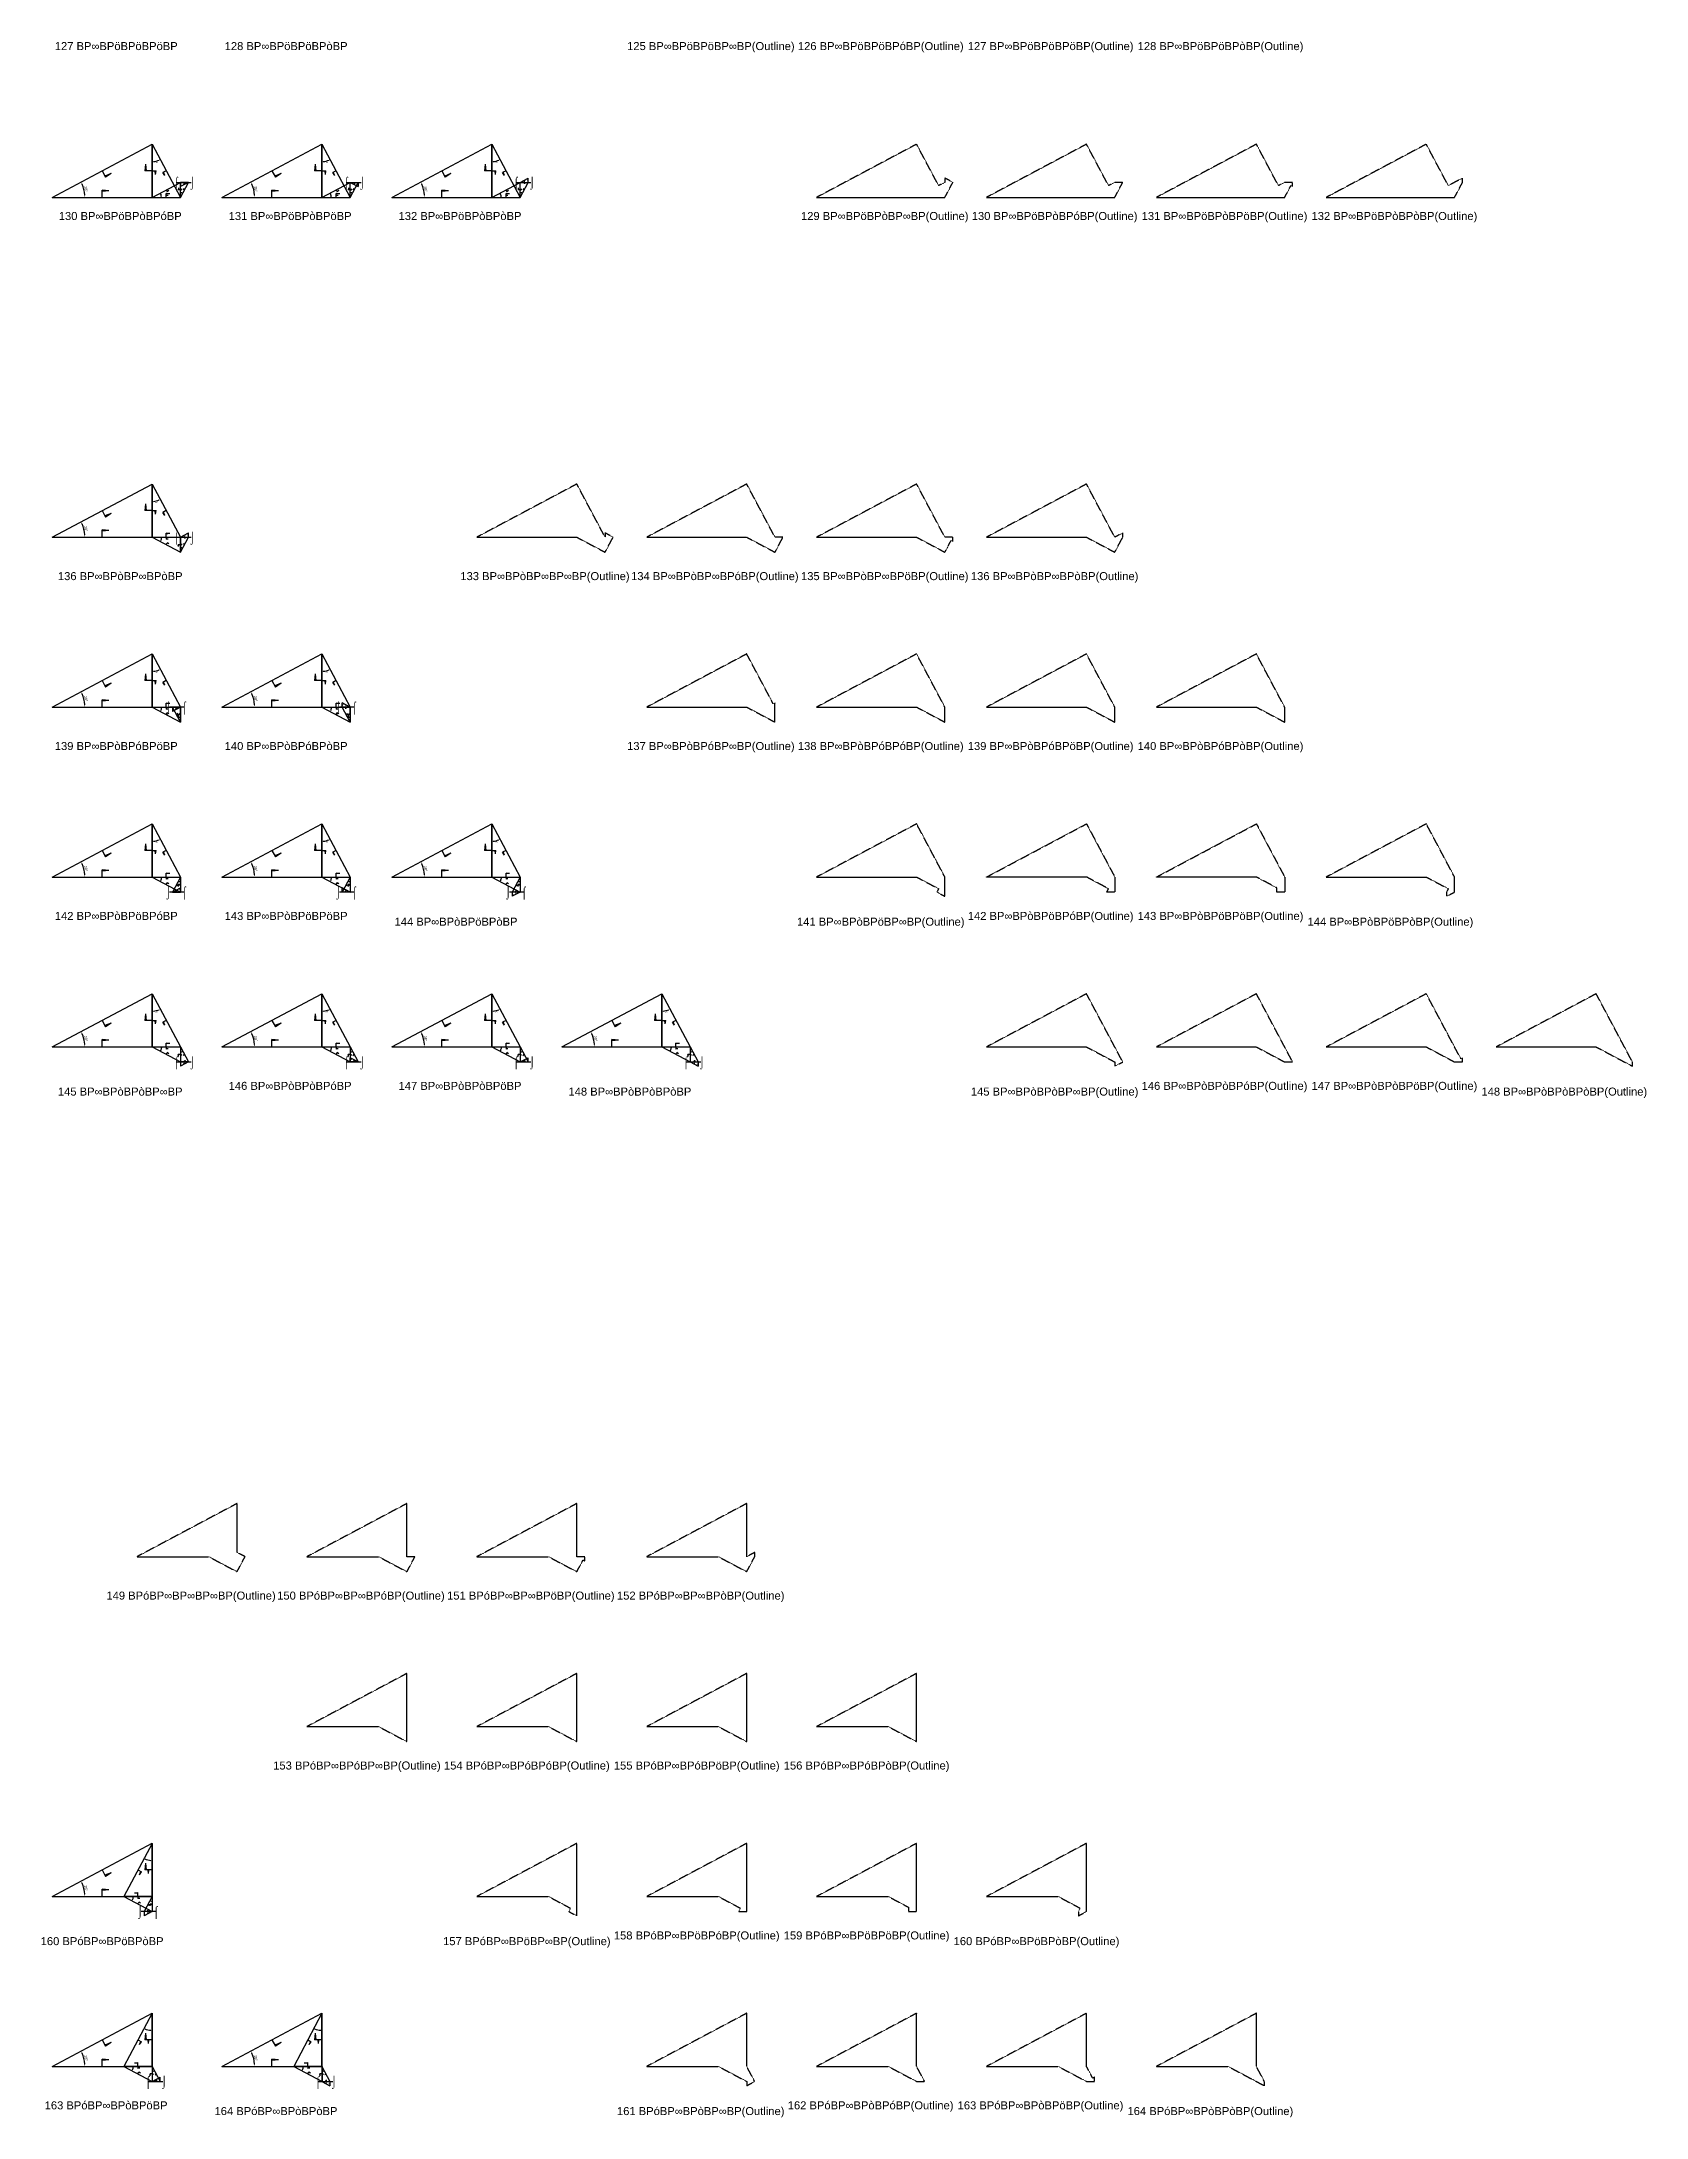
# Model space of a CAD drawing. Header units: millimetres. Extents: x 130908 to 599272, y -2842299 to 24518.
# Drawn here: x 282215 to 522955, y -1392670 to -1081327 of the extents above; entities that cross this region are included whole.
import ezdxf
from ezdxf.enums import TextEntityAlignment as Align

# ---------------------------------------------------------------- set-up
doc = ezdxf.new("R2010")
doc.units = ezdxf.units.MM
doc.header["$PDMODE"] = 35
doc.linetypes.add('DASHED', pattern=[19.05, 12.7, -6.35])
for name, color, linetype in [('BASE', 170, 'Continuous'), ('HYPOTENUSE', 20, 'Continuous'), ('PERPENDICULAR', 90, 'Continuous')]:
    doc.layers.add(name, color=color, linetype=linetype)
doc.styles.add('Arial', font='arial_0.ttf')
doc.dimstyles.new('ISO-25', dxfattribs={"dimtxt": 250, "dimasz": 100, "dimexe": 1.25, "dimexo": 0.625, "dimgap": 100, "dimtad": 1, "dimdec": 0, "dimtxsty": 'Arial', "dimcen": 2.5, "dimadec": 0, "dimazin": 0, "dimtfac": 1, "dimtdec": 0, "dimtmove": 0, "dimatfit": 3, "dimfxl": 1, "dimarcsym": 0})

# ---------------------------------------------------------------- blocks, each defined once
blk = doc.blocks.new('*D9')
at = {"color": 0, "lineweight": -2, "ltscale": 100, "transparency": 16777216}
blk.add_arc((0, 0), 4906, 4.08845, 23.91155, dxfattribs=at)
at = {"color": 0, "ltscale": 100, "transparency": 16777216}
for points in [[(4432, 1963), (4537, 2014), (4332, 2303)], [(4952, 352), (4835, 348), (4906, 0)]]:
    blk.add_solid(points, dxfattribs=at)
at = {"layer": 'Defpoints', "color": 0, "ltscale": 100, "transparency": 16777216}
for p in [(15000, 7976), (0, 0), (0, 0), (4841, 796), (15000, 0)]:
    blk.add_point(p, dxfattribs=at)
at = {"color": 0, "ltscale": 100, "transparency": 16777216, "insert": (5055, 1260), "char_height": 400, "attachment_point": 5, "rotation": 284, "style": 'Arial'}
blk.add_mtext('28°', dxfattribs=at)
blk = doc.blocks.new('SanjoyNathGeometrifyingTrigonometryFundamentalLockedSet')
at = {"color": 242, "linetype": 'DASHED', "ltscale": 100, "true_color": 0xcd2027}
for p, q in [((7500, 3987.8), (8016.4, 3016.6)), ((8852.4, 3574.3), (7922.5, 3193.2)), ((8852.4, 3574.3), (8016.4, 3016.6))]:
    blk.add_line(p, q, dxfattribs=at)
at = {"color": 114, "linetype": 'DASHED', "ltscale": 100, "true_color": 0x139b48}
for p, q in [((14000, 4987.8), (13900, 3987.8)), ((15000, 3987.8), (13900, 3987.8)), ((14000, 4987.8), (14100, 3987.8))]:
    blk.add_line(p, q, dxfattribs=at)
at = {"color": 159, "linetype": 'DASHED', "ltscale": 100, "true_color": 0x22346e}
for p, q in [((7500, 0), (7500, 1100)), ((8500, 1000), (7500, 1100)), ((8500, 1000), (7500, 900))]:
    blk.add_line(p, q, dxfattribs=at)
at = {"layer": 'BASE'}
blk.add_line((0, 0), (15000, 0), dxfattribs=at)
at = {"layer": 'HYPOTENUSE'}
blk.add_line((0, 0), (15000, 7975.6), dxfattribs=at)
at = {"layer": 'PERPENDICULAR'}
blk.add_line((15000, 0), (15000, 7975.6), dxfattribs=at)
at = {"color": 4, "ltscale": 100}
dim = blk.add_angular_dim_2l(base=(4841, 795.6), line1=((0, 0), (15000, 0)), line2=((0, 0), (15000, 7975.6)), dimstyle='ISO-25', override={"dimtxt": 400, "dimasz": 350, "dimgap": 100}, dxfattribs=at)
dim.commit()
dim.dimension.update_dxf_attribs({"geometry": '*D9', "text_midpoint": (5055.4, 1260.5)})

msp = doc.modelspace()

# ---------------------------------------------------------------- linework, layer by layer
at = {"linetype": 'DASHED', "ltscale": 70}
for p, q in [((302446, -1102447), (304844, -1102447)), ((327929, -1102447), (330327, -1102447)), ((353412, -1102447), (355809, -1102447)), ((302446, -1155668), (304844, -1155668)), ((303645, -1181151), (301247, -1181151)), ((329128, -1181151), (326730, -1181151)), ((303645, -1208888), (301247, -1208888)), ((329128, -1208888), (326730, -1208888)), ((354611, -1208888), (352213, -1208888)), ((302446, -1234371), (304844, -1234371)), ((327929, -1234371), (330327, -1234371)), ((353412, -1234371), (355809, -1234371)), ((378894, -1234371), (381292, -1234371)), ((299404, -1361785), (297006, -1361785)), ((298205, -1387268), (300603, -1387268)), ((323688, -1387268), (326086, -1387268))]:
    msp.add_line(p, q, dxfattribs=at)
at = {"linetype": 'DASHED'}
for points in [[(416783, -1102944), (413477, -1096727), (398477, -1104702), (417718, -1104702), (418917, -1102447), (417718, -1101810), (417718, -1102447)], [(444400, -1102447), (443201, -1102447), (442266, -1102944), (438960, -1096727), (423960, -1104702), (443201, -1104702)], [(469883, -1102447), (468684, -1102447), (467749, -1102944), (464443, -1096727), (449443, -1104702), (468684, -1104702), (469618, -1102944), (469883, -1103085)], [(493232, -1102944), (489926, -1096727), (474926, -1104702), (494167, -1104702), (495366, -1102447), (495366, -1101810)], [(362512, -1147692), (347512, -1155668), (362512, -1155668), (366752, -1157923), (367951, -1155668), (366752, -1155030), (366752, -1155668)], [(393434, -1155668), (392235, -1155668), (387995, -1147692), (372995, -1155668), (387995, -1155668), (392235, -1157923)], [(418917, -1155668), (417718, -1155668), (413477, -1147692), (398477, -1155668), (413477, -1155668), (417718, -1157923), (418653, -1156165), (418917, -1156305)], [(438960, -1147692), (423960, -1155668), (438960, -1155668), (443201, -1157923), (444400, -1155668), (444400, -1155030), (443201, -1155668)], [(391971, -1180654), (387995, -1173175), (372995, -1181151), (387995, -1181151), (392235, -1183405), (392235, -1180513)], [(417718, -1183405), (417718, -1181151), (413477, -1173175), (398477, -1181151), (413477, -1181151)], [(443201, -1183405), (443201, -1181151), (438960, -1173175), (423960, -1181151), (438960, -1181151)], [(468684, -1183405), (468684, -1181151), (464443, -1173175), (449443, -1181151), (464443, -1181151)], [(417718, -1209526), (417718, -1206633), (413477, -1198658), (398477, -1206633), (413477, -1206633), (416783, -1208391), (416519, -1208888)], [(442002, -1208888), (442266, -1208391), (438960, -1206633), (423960, -1206633), (438960, -1198658), (443201, -1206633), (443201, -1208888)], [(467485, -1208888), (467485, -1208251), (464443, -1206633), (449443, -1206633), (464443, -1198658), (468684, -1206633), (468684, -1208888)], [(494167, -1208888), (494167, -1206633), (489926, -1198658), (474926, -1206633), (489926, -1206633), (493232, -1208391), (492968, -1208888), (492968, -1209526)], [(438960, -1224141), (423960, -1232116), (438960, -1232116), (443201, -1234371), (443201, -1235009), (444400, -1234371)], [(464443, -1232116), (468684, -1234371), (469883, -1234371), (464443, -1224141), (449443, -1232116)], [(495101, -1233874), (489926, -1224141), (474926, -1232116), (489926, -1232116), (494167, -1234371), (495366, -1234371), (495366, -1233734)], [(515409, -1224141), (500409, -1232116), (515409, -1232116), (520848, -1235009), (520848, -1234371)], [(311546, -1300589), (296546, -1308565), (307305, -1308565), (311546, -1310820), (312745, -1308565), (311546, -1307927)], [(338228, -1308565), (337029, -1308565), (337029, -1300589), (322029, -1308565), (332788, -1308565), (337029, -1310820)], [(363711, -1308565), (362512, -1308565), (362512, -1300589), (347512, -1308565), (358271, -1308565), (362512, -1310820), (363446, -1309062), (363711, -1309202)], [(387995, -1300589), (372995, -1308565), (383754, -1308565), (387995, -1310820), (389193, -1308565), (389193, -1307927), (387995, -1308565)], [(332788, -1334048), (337029, -1336302), (337029, -1326072), (322029, -1334048)], [(358271, -1334048), (362512, -1336302), (362512, -1326072), (347512, -1334048)], [(383754, -1334048), (387995, -1336302), (387995, -1326072), (372995, -1334048)], [(409237, -1334048), (413477, -1336302), (413477, -1326072), (398477, -1334048)], [(361313, -1361785), (362512, -1362423), (362512, -1351555), (347512, -1359530), (358271, -1359530), (361577, -1361288)], [(386796, -1361785), (387995, -1361785), (387995, -1351555), (372995, -1359530), (383754, -1359530), (387060, -1361288)], [(412278, -1361785), (413477, -1361785), (413477, -1351555), (398477, -1359530), (409237, -1359530), (412278, -1361148)], [(438960, -1361785), (438960, -1351555), (423960, -1359530), (434719, -1359530), (438026, -1361288), (437761, -1361785), (437761, -1362423)], [(387995, -1377038), (372995, -1385013), (383754, -1385013), (387995, -1387268), (387995, -1387906), (389193, -1387268), (387995, -1385013)], [(409237, -1385013), (413477, -1387268), (414676, -1387268), (413477, -1385013), (413477, -1377038), (398477, -1385013)], [(439895, -1386771), (438960, -1385013), (438960, -1377038), (423960, -1385013), (434719, -1385013), (438960, -1387268), (440159, -1387268), (440159, -1386631)], [(464443, -1377038), (449443, -1385013), (460202, -1385013), (465642, -1387906), (465642, -1387268), (464443, -1385013)]]:
    msp.add_lwpolyline(points, close=True, dxfattribs=at)

# ---------------------------------------------------------------- block references
for p in [(283805, -1104702), (309287, -1104702), (334770, -1104702), (283805, -1155668), (283805, -1181151), (309287, -1181151), (283805, -1206633), (309287, -1206633), (334770, -1206633), (283805, -1232116), (309287, -1232116), (334770, -1232116), (360253, -1232116), (283805, -1359530), (283805, -1385013), (309287, -1385013)]:
    msp.add_blockref('SanjoyNathGeometrifyingTrigonometryFundamentalLockedSet', p, dxfattribs=at)
at = {"linetype": 'DASHED', "ltscale": 100}
for p, xscale, yscale, zscale, rotation in [((298805, -1096727), 0.531709431661479, 0.531709431661479, 0.531709431661479, 270), ((324287, -1096727), 0.531709431661479, 0.531709431661479, 0.531709431661479, 270), ((349770, -1096727), 0.531709431661479, 0.531709431661479, 0.531709431661479, 270), ((303045, -1104702), -0.150322189285358, 0.150322189285358, 0.150322189285358, 270), ((304244, -1102447), 0.07992772583102702, 0.07992772583102702, 0.07992772583102702, 180), ((328528, -1104702), -0.150322189285358, 0.150322189285358, 0.150322189285358, 270), ((328528, -1102447), -0.07992772583102702, 0.07992772583102702, 0.07992772583102702, 180), ((354011, -1104702), -0.150322189285358, 0.150322189285358, 0.150322189285358, 270), ((298805, -1147692), 0.531709431661479, 0.531709431661479, 0.531709431661479, 270), ((298805, -1155668), -0.282714919717773, 0.282714919717773, 0.282714919717773, 180), ((303045, -1157923), -0.150322189285358, 0.150322189285358, 0.150322189285358, 270), ((298805, -1173175), 0.531709431661479, 0.531709431661479, 0.531709431661479, 270), ((324287, -1173175), 0.531709431661479, 0.531709431661479, 0.531709431661479, 270), ((298805, -1181151), -0.282714919717773, 0.282714919717773, 0.282714919717773, 180), ((303045, -1183405), 0.150322189285358, 0.150322189285358, 0.150322189285358, 90), ((303045, -1181151), 0.07992772583102702, 0.07992772583102702, 0.07992772583102702, 180), ((324287, -1181151), -0.282714919717773, 0.282714919717773, 0.282714919717773, 180), ((328528, -1183405), 0.150322189285358, 0.150322189285358, 0.150322189285358, 90), ((298805, -1198658), 0.531709431661479, 0.531709431661479, 0.531709431661479, 270), ((324287, -1198658), 0.531709431661479, 0.531709431661479, 0.531709431661479, 270), ((349770, -1198658), 0.531709431661479, 0.531709431661479, 0.531709431661479, 270), ((298805, -1206633), -0.282714919717773, 0.282714919717773, 0.282714919717773, 180), ((303045, -1206633), -0.150322189285358, 0.150322189285358, 0.150322189285358, 90), ((324287, -1206633), -0.282714919717773, 0.282714919717773, 0.282714919717773, 180), ((328528, -1206633), -0.150322189285358, 0.150322189285358, 0.150322189285358, 90), ((349770, -1206633), -0.282714919717773, 0.282714919717773, 0.282714919717773, 180), ((354011, -1206633), -0.150322189285358, 0.150322189285358, 0.150322189285358, 90), ((354011, -1208888), 0.07992772583102702, 0.07992772583102702, 0.07992772583102702, 180), ((298805, -1224141), 0.531709431661479, 0.531709431661479, 0.531709431661479, 270), ((324287, -1224141), 0.531709431661479, 0.531709431661479, 0.531709431661479, 270), ((349770, -1224141), 0.531709431661479, 0.531709431661479, 0.531709431661479, 270), ((375253, -1224141), 0.531709431661479, 0.531709431661479, 0.531709431661479, 270), ((298805, -1232116), -0.282714919717773, 0.282714919717773, 0.282714919717773, 180), ((303045, -1232116), 0.150322189285358, 0.150322189285358, 0.150322189285358, 270), ((324287, -1232116), -0.282714919717773, 0.282714919717773, 0.282714919717773, 180), ((328528, -1232116), 0.150322189285358, 0.150322189285358, 0.150322189285358, 270), ((349770, -1232116), -0.282714919717773, 0.282714919717773, 0.282714919717773, 180), ((354011, -1232116), 0.150322189285358, 0.150322189285358, 0.150322189285358, 270), ((375253, -1232116), -0.282714919717773, 0.282714919717773, 0.282714919717773, 180), ((379494, -1232116), 0.150322189285358, 0.150322189285358, 0.150322189285358, 270), ((304244, -1234371), 0.07992772583102702, 0.07992772583102702, 0.07992772583102702, 180), ((379494, -1234371), -0.07992772583102702, 0.07992772583102702, 0.07992772583102702, 180), ((298805, -1351555), -0.53170943166148, 0.53170943166148, 0.53170943166148, 90), ((294564, -1359530), -0.282714919717773, 0.282714919717773, 0.282714919717773, 180), ((298805, -1359530), -0.150322189285358, 0.150322189285358, 0.150322189285358, 90), ((298805, -1361785), 0.07992772583102702, 0.07992772583102702, 0.07992772583102702, 180), ((298805, -1377038), -0.53170943166148, 0.53170943166148, 0.53170943166148, 90), ((324287, -1377038), -0.53170943166148, 0.53170943166148, 0.53170943166148, 90), ((294564, -1385013), -0.282714919717773, 0.282714919717773, 0.282714919717773, 180), ((298805, -1385013), 0.150322189285358, 0.150322189285358, 0.150322189285358, 270), ((320047, -1385013), -0.282714919717773, 0.282714919717773, 0.282714919717773, 180), ((324287, -1385013), 0.150322189285358, 0.150322189285358, 0.150322189285358, 270), ((324287, -1387268), -0.07992772583102702, 0.07992772583102702, 0.07992772583102702, 180)]:
    msp.add_blockref('SanjoyNathGeometrifyingTrigonometryFundamentalLockedSet', p, dxfattribs=dict(at, xscale=xscale, yscale=yscale, zscale=zscale, rotation=rotation))
for p, xscale, yscale, zscale in [((354011, -1102447), 0.07992772583102702, 0.07992772583102702, 0.07992772583102702), ((298805, -1104702), 0.282714919717773, 0.282714919717773, 0.282714919717773), ((324287, -1104702), 0.282714919717773, 0.282714919717773, 0.282714919717773), ((349770, -1104702), 0.282714919717773, 0.282714919717773, 0.282714919717773), ((303045, -1155668), 0.07992772583102702, 0.07992772583102702, 0.07992772583102702), ((328528, -1181151), -0.07992772583102702, 0.07992772583102702, 0.07992772583102702), ((301846, -1208888), 0.07992772583102702, 0.07992772583102702, 0.07992772583102702), ((328528, -1208888), -0.07992772583102702, 0.07992772583102702, 0.07992772583102702), ((329727, -1234371), -0.07992772583102702, 0.07992772583102702, 0.07992772583102702), ((354011, -1234371), 0.07992772583102702, 0.07992772583102702, 0.07992772583102702), ((298805, -1387268), 0.07992772583102702, 0.07992772583102702, 0.07992772583102702)]:
    msp.add_blockref('SanjoyNathGeometrifyingTrigonometryFundamentalLockedSet', p, dxfattribs=dict(at, xscale=xscale, yscale=yscale, zscale=zscale))

# ---------------------------------------------------------------- texts
at = {"linetype": 'DASHED', "ltscale": 100, "style": 'Arial'}
for s, p in [('127 BP∞BPöBPöBPöBP', (293425, -1082011)), ('128 BP∞BPöBPöBPòBP', (318908, -1082011)), ('125 BP∞BPöBPöBP∞BP(Outline)', (382615, -1082011)), ('126 BP∞BPöBPöBPóBP(Outline)', (408098, -1082011)), ('127 BP∞BPöBPöBPöBP(Outline)', (433581, -1082011)), ('128 BP∞BPöBPöBPòBP(Outline)', (459063, -1082011)), ('⌠', (302446, -1102447)), ('⌡', (304844, -1102447)), ('⌠', (327929, -1102447)), ('⌡', (330327, -1102447)), ('⌠', (353412, -1102447)), ('⌡', (355809, -1102447)), ('130 BP∞BPöBPòBPóBP', (294024, -1107494)), ('131 BP∞BPöBPòBPöBP', (319507, -1107494)), ('132 BP∞BPöBPòBPòBP', (344990, -1107494)), ('129 BP∞BPöBPòBP∞BP(Outline)', (408697, -1107494)), ('130 BP∞BPöBPòBPóBP(Outline)', (434180, -1107494)), ('131 BP∞BPöBPòBPöBP(Outline)', (459663, -1107494)), ('132 BP∞BPöBPòBPòBP(Outline)', (485146, -1107494)), ('⌠', (302446, -1155668)), ('⌡', (304844, -1155668)), ('136 BP∞BPòBP∞BPòBP', (294024, -1161503)), ('133 BP∞BPòBP∞BP∞BP(Outline)', (357732, -1161503)), ('134 BP∞BPòBP∞BPóBP(Outline)', (383214, -1161503)), ('135 BP∞BPòBP∞BPöBP(Outline)', (408697, -1161503)), ('136 BP∞BPòBP∞BPòBP(Outline)', (434180, -1161503)), ('⌡', (301247, -1181151)), ('⌠', (303645, -1181151)), ('⌡', (326730, -1181151)), ('⌠', (329128, -1181151)), ('139 BP∞BPòBPóBPöBP', (293425, -1186986)), ('140 BP∞BPòBPóBPòBP', (318908, -1186986)), ('137 BP∞BPòBPóBP∞BP(Outline)', (382615, -1186986)), ('138 BP∞BPòBPóBPóBP(Outline)', (408098, -1186986)), ('139 BP∞BPòBPóBPöBP(Outline)', (433581, -1186986)), ('140 BP∞BPòBPóBPòBP(Outline)', (459063, -1186986)), ('⌡', (301247, -1208888)), ('⌠', (303645, -1208888)), ('⌡', (326730, -1208888)), ('⌠', (329128, -1208888)), ('⌡', (352213, -1208888)), ('⌠', (354611, -1208888)), ('142 BP∞BPòBPöBPóBP', (293425, -1212469)), ('143 BP∞BPòBPöBPöBP', (318908, -1212469)), ('144 BP∞BPòBPöBPòBP', (344391, -1213330)), ('141 BP∞BPòBPöBP∞BP(Outline)', (408098, -1213330)), ('142 BP∞BPòBPöBPóBP(Outline)', (433581, -1212469)), ('143 BP∞BPòBPöBPöBP(Outline)', (459063, -1212469)), ('144 BP∞BPòBPöBPòBP(Outline)', (484546, -1213330)), ('⌠', (302446, -1234371)), ('⌡', (304844, -1234371)), ('⌠', (327929, -1234371)), ('⌡', (330327, -1234371)), ('⌠', (353412, -1234371)), ('⌡', (355809, -1234371)), ('⌠', (378894, -1234371)), ('⌡', (381292, -1234371)), ('145 BP∞BPòBPòBP∞BP', (294024, -1238812)), ('146 BP∞BPòBPòBPóBP', (319507, -1237952)), ('147 BP∞BPòBPòBPöBP', (344990, -1237952)), ('148 BP∞BPòBPòBPòBP', (370473, -1238812)), ('145 BP∞BPòBPòBP∞BP(Outline)', (434180, -1238812)), ('146 BP∞BPòBPòBPóBP(Outline)', (459663, -1237952)), ('147 BP∞BPòBPòBPöBP(Outline)', (485146, -1237952)), ('148 BP∞BPòBPòBPòBP(Outline)', (510629, -1238812)), ('149 BPóBP∞BP∞BP∞BP(Outline)', (304646, -1314400)), ('150 BPóBP∞BP∞BPóBP(Outline)', (330128, -1314400)), ('151 BPóBP∞BP∞BPöBP(Outline)', (355611, -1314400)), ('152 BPóBP∞BP∞BPòBP(Outline)', (381094, -1314400)), ('153 BPóBP∞BPóBP∞BP(Outline)', (329529, -1339883)), ('154 BPóBP∞BPóBPóBP(Outline)', (355012, -1339883)), ('155 BPóBP∞BPóBPöBP(Outline)', (380495, -1339883)), ('156 BPóBP∞BPóBPòBP(Outline)', (405977, -1339883)), ('⌡', (297006, -1361785)), ('⌠', (299404, -1361785)), ('160 BPóBP∞BPöBPòBP', (291305, -1366227)), ('157 BPóBP∞BPöBP∞BP(Outline)', (355012, -1366227)), ('158 BPóBP∞BPöBPóBP(Outline)', (380495, -1365366)), ('159 BPóBP∞BPöBPöBP(Outline)', (405977, -1365366)), ('160 BPóBP∞BPöBPòBP(Outline)', (431460, -1366227)), ('⌠', (298205, -1387268)), ('⌡', (300603, -1387268)), ('⌠', (323688, -1387268)), ('⌡', (326086, -1387268)), ('163 BPóBP∞BPòBPöBP', (291904, -1390849)), ('164 BPóBP∞BPòBPòBP', (317387, -1391709)), ('161 BPóBP∞BPòBP∞BP(Outline)', (381094, -1391709)), ('162 BPóBP∞BPòBPóBP(Outline)', (406577, -1390849)), ('163 BPóBP∞BPòBPöBP(Outline)', (432060, -1390849)), ('164 BPóBP∞BPòBPòBP(Outline)', (457542, -1391709))]:
    msp.add_text(s, height=1200, dxfattribs=at).set_placement(p, align=Align.MIDDLE_CENTER)

doc.saveas('drawing.dxf')
